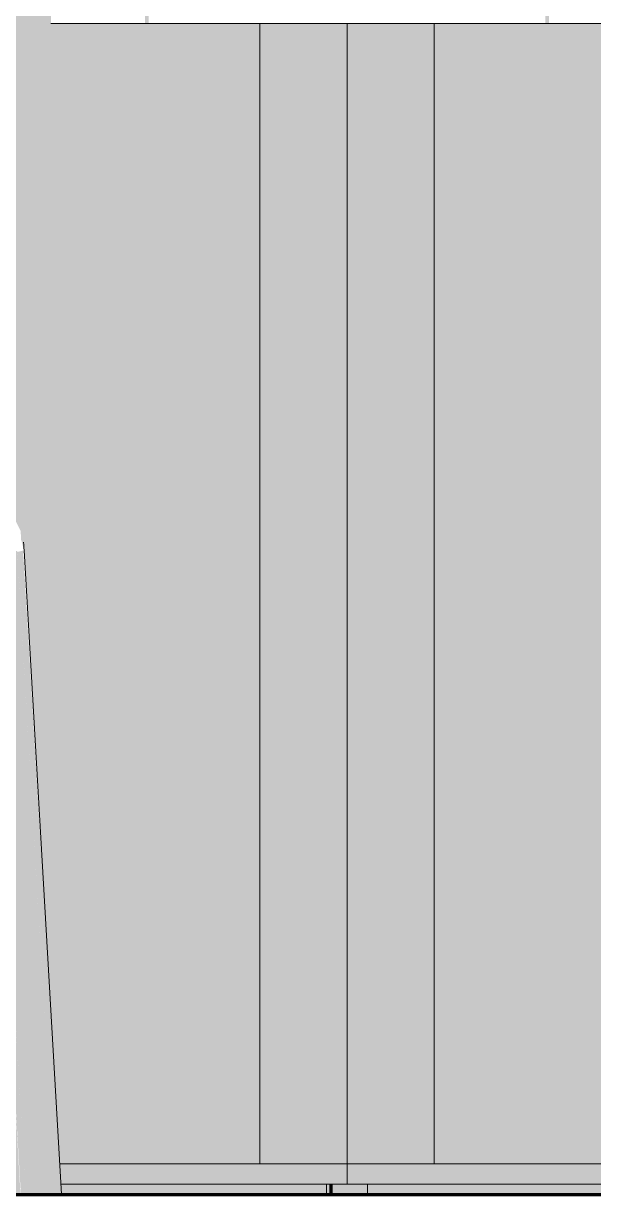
# Model space of a CAD drawing. Header units: inches. Extents: x 20426 to 36348, y -461 to 673.
# Drawn here: x 29226.38 to 29240.26, y 0 to 28.5 of the extents above; entities that cross this region are included whole.
import ezdxf

# ---------------------------------------------------------------- set-up
doc = ezdxf.new("R2010")
doc.units = ezdxf.units.IN
doc.header["$MEASUREMENT"] = 0
doc.linetypes.add('Grid Line 1_2_', pattern=[0.875, 0.5, -0.125, 0.125, -0.125])
for name, color, linetype, lineweight in [('A-FLOR-LEVL', 51, 'Continuous', 9), ('A-WALL', 113, 'Continuous', 13), ('C-TOPO', 7, 'Continuous', 9), ('I-FURN', 30, 'Continuous', 9), ('Q-CASE', 31, 'Continuous', 9)]:
    doc.layers.add(name, color=color, linetype=linetype, lineweight=lineweight)

# ---------------------------------------------------------------- blocks, each defined once
blk = doc.blocks.new('Casework 1 - Casework 1-456223-Elevation - East')
at = {"layer": 'Q-CASE'}
h = blk.add_hatch(color=256, dxfattribs=at)
h.paths.add_polyline_path([(-22519.774, 0), (-22513.177, 0), (-22513.177, 0.25), (-22519.707, 0.25), (-22519.718, 0.008), (-22519.841, 0)], flags=0)
h.paths.add_polyline_path([(-22521.548, 0), (-22520.693, 0), (-22520.707, 0.25), (-22526.289, 0.25), (-22526.289, 0), (-22521.591, 0)], flags=0)
h.paths.add_polyline_path([(-22510.623, 0), (-22505.796, 0.01), (-22505.796, 0.25), (-22512.311, 0.25), (-22512.311, 0), (-22510.996, 0)], flags=0)
h.paths.add_polyline_path([(-22521.392, 15.967), (-22521.392, 15.83), (-22521.366, 15.878), (-22521.37, 15.893)], flags=0)
h.paths.add_polyline_path([(-22521.606, 16.071), (-22521.437, 16.05), (-22521.544, 16.143), (-22521.605, 16.127), (-22521.606, 16.099)], flags=0)
h.paths.add_polyline_path([(-22521.803, 16.099), (-22521.839, 16.049), (-22521.839, 16.091)], flags=0)
h.paths.add_polyline_path([(-22531.668, 0), (-22527.155, 0), (-22527.155, 0.25), (-22528.301, 0.25), (-22528.301, 0.75), (-22520.736, 0.75), (-22521.548, 15.62), (-22521.48, 15.643), (-22521.67, 16.118), (-22522.536, 15.997), (-22527.271, 15.775), (-22530.663, 3.606)], flags=0)
h.paths.add_polyline_path([(-22505.771, 0.75), (-22505.753, 0.75), (-22504.981, 14.03), (-22504.981, 28.75), (-22505.537, 28.75), (-22505.537, 28.5), (-22507.827, 28.5), (-22507.827, 28.75), (-22507.918, 28.75), (-22507.918, 28.5), (-22510.623, 28.5), (-22510.623, 0.75), (-22505.796, 0.75)], flags=0)
h.paths.add_polyline_path([(-22519.736, 0.75), (-22514.866, 0.75), (-22514.866, 28.5), (-22517.57, 28.5), (-22517.57, 28.75), (-22517.662, 28.75), (-22517.662, 28.5), (-22519.952, 28.5), (-22519.952, 28.75), (-22532.8, 28.75), (-22532.8, 27.991), (-22529.528, 27.549), (-22526.968, 27.086), (-22526, 26.833), (-22525.407, 26.533), (-22525.341, 26.436), (-22525.075, 26.204), (-22524.788, 25.758), (-22524.576, 24.778), (-22524.809, 23.547), (-22526.095, 19.993), (-22526.777, 17.549), (-22522.196, 17.495), (-22522.139, 17.495), (-22521.698, 17.465), (-22521.429, 17.329), (-22521.299, 17.117), (-22521.263, 17.089), (-22521.209, 17.089), (-22521.131, 16.899), (-22520.917, 16.602), (-22520.687, 16.143), (-22520.679, 15.944), (-22520.602, 15.658), (-22519.774, 1.407)], flags=0)
h.paths.add_polyline_path([(-22532.298, 1.458), (-22528.325, 15.714), (-22528.493, 15.718), (-22531.917, 15.615), (-22531.957, 15.625), (-22532.368, 15.644), (-22532.3, 1.912)], flags=0)
h.paths.add_polyline_path([(-22520.888, 15.914), (-22520.888, 16.047), (-22520.917, 16.014)], flags=0)
h.paths.add_polyline_path([(-22532.8, 17.532), (-22531.59, 17.552), (-22527.813, 17.55), (-22526.676, 21.414), (-22525.548, 24.575), (-22525.59, 25.084), (-22525.705, 25.388), (-22525.705, 25.436), (-22525.807, 25.592), (-22525.989, 25.745), (-22526.428, 25.888), (-22527.289, 26.133), (-22529.458, 26.532), (-22532.171, 26.916), (-22532.8, 26.992), (-22532.8, 17.548)], flags=0)
h.paths.add_polyline_path([(-22526.59, 25.977), (-22527.108, 26.103), (-22526.628, 25.986)], flags=0)
h.paths.add_polyline_path([(-22504.981, 30), (-22504.981, 36), (-22532.8, 36), (-22532.8, 30), (-22510.996, 30)], flags=0)
for p, q in [((-22513.177, 0), (-22519.859, 0)), ((-22505.629, 0), (-22512.311, 0))]:
    blk.add_line(p, q, dxfattribs=at)
blk = doc.blocks.new('Falcon 7700 Series Pedestal Base - 36_ Square Top x 30_ - Wheelchair Height-460525-Elevation - East')
at = {"layer": 'I-FURN'}
for points in [[(-22418.089, 0.75), (-22415.968, 0.75), (-22415.968, 28.5), (-22418.089, 28.5), (-22418.089, 3.606)], [(-22413.846, 0.75), (-22413.846, 28.5), (-22415.968, 28.5), (-22415.968, 0.75), (-22414.164, 0.75)], [(-22416.321, 0), (-22416.321, 0.25), (-22416.401, 0.25), (-22416.401, 0)], [(-22416.321, 0), (-22415.535, 0), (-22415.535, 0.25), (-22416.321, 0.25)]]:
    blk.add_hatch(color=256, dxfattribs=at).paths.add_polyline_path(points, flags=0)
h = blk.add_hatch(color=256, dxfattribs=at)
h.paths.add_polyline_path([(-22431.524, 0.25), (-22423.93, 0.25), (-22423.959, 0.75), (-22431.524, 0.75)], flags=0)
h.paths.add_polyline_path([(-22415.968, 0.25), (-22415.968, 0.75), (-22422.959, 0.75), (-22422.916, 0.25), (-22419.005, 0.25)], flags=0)
h = blk.add_hatch(color=256, dxfattribs=at)
h.paths.add_polyline_path([(-22407.238, 0.25), (-22400.411, 0.25), (-22400.411, 0.75), (-22407.976, 0.75), (-22408.005, 0.25), (-22407.336, 0.25)], flags=0)
h.paths.add_polyline_path([(-22414.164, 0.25), (-22409.005, 0.25), (-22409.019, 0.75), (-22415.968, 0.75), (-22415.968, 0.25)], flags=0)
for p, q in [((-22420.885, 28.5), (-22423.175, 28.5)), ((-22420.669, 28.5), (-22420.885, 28.5)), ((-22420.885, 28.5), (-22420.794, 28.5)), ((-22417.589, 28.5), (-22420.669, 28.5)), ((-22418.089, 0.75), (-22418.089, 28.5)), ((-22417.589, 28.5), (-22417.175, 28.5)), ((-22414.76, 28.5), (-22417.175, 28.5)), ((-22415.968, 0.75), (-22415.968, 28.5)), ((-22414.76, 28.5), (-22414.346, 28.5)), ((-22411.267, 28.5), (-22414.346, 28.5)), ((-22413.846, 28.5), (-22413.846, 0.75)), ((-22411.05, 28.5), (-22411.267, 28.5)), ((-22411.142, 28.5), (-22411.05, 28.5)), ((-22408.76, 28.5), (-22411.05, 28.5)), ((-22422.961, 0.75), (-22415.968, 0.75)), ((-22415.968, 0.75), (-22408.976, 0.75)), ((-22415.968, 0.75), (-22415.968, 0.25)), ((-22415.968, 0.25), (-22422.931, 0.25)), ((-22416.468, 0.25), (-22416.468, 0)), ((-22416.468, 0.25), (-22416.468, 0)), ((-22409.005, 0.25), (-22415.968, 0.25)), ((-22415.468, 0), (-22415.468, 0.25)), ((-22415.468, 0), (-22415.468, 0.25)), ((-22416.321, 0), (-22416.401, 0)), ((-22415.535, 0), (-22416.321, 0))]:
    blk.add_line(p, q, dxfattribs=at)
blk = doc.blocks.new('HermanMiller_Collection_Air-Chair_SideChair_Arms - Arms-V112-Elevation - East')
at = {"layer": 'I-FURN'}
for points in [[(-22520.679, 0), (-22520.567, 0), (-22521.475, 15.624), (-22521.6, 15.619), (-22520.683, 0)], [(-22520.35, 0), (-22519.859, 0), (-22520.77, 15.665), (-22521.474, 15.624), (-22520.567, 0), (-22520.468, 0)], [(-22519.846, 0), (-22519.693, 0.01), (-22520.628, 15.674), (-22520.768, 15.636), (-22519.859, 0)]]:
    blk.add_hatch(color=256, dxfattribs=at).paths.add_polyline_path(points, flags=0)
blk.add_line((-22519.692, 0.011), (-22520.603, 15.676), dxfattribs=at)
at = {"layer": 'I-FURN', "flags": 128}
blk.add_lwpolyline([(-22520.603, 15.676), (-22520.608, 15.743), (-22520.614, 15.81), (-22520.623, 15.876)], dxfattribs=at)
at = {"layer": 'I-FURN'}
blk.add_ellipse((-22520.191, -0.018), major_axis=(0.499, 0.029), ratio=0.004932, start_param=5.481644, end_param=6.283185, dxfattribs=at)

msp = doc.modelspace()

# ---------------------------------------------------------------- linework, layer by layer
at = {"layer": 'A-FLOR-LEVL', "linetype": 'Grid Line 1_2_'}
msp.add_line((28584.132, 0), (31320.903, 0), dxfattribs=at)
at = {"layer": 'A-WALL'}
msp.add_line((29432.951, 0), (29097.451, 0), dxfattribs=at)
at = {"layer": 'C-TOPO', "lineweight": 70}
msp.add_line((28934.343, 0), (29255.685, 0), dxfattribs=at)
at = {"layer": 'C-TOPO'}
msp.add_line((29255.686, 0), (28934.343, 0), dxfattribs=at)

# ---------------------------------------------------------------- block references
at = {"layer": 'I-FURN'}
for name, p in [('Falcon 7700 Series Pedestal Base - 36_ Square Top x 30_ - Wheelchair Height-460525-Elevation - East', (51650.227, 0)), ('HermanMiller_Collection_Air-Chair_SideChair_Arms - Arms-V112-Elevation - East', (51747.003, 0))]:
    msp.add_blockref(name, p, dxfattribs=at)
at = {"layer": 'Q-CASE'}
msp.add_blockref('Casework 1 - Casework 1-456223-Elevation - East', (51747.003, 0), dxfattribs=at)

doc.saveas('drawing.dxf')
